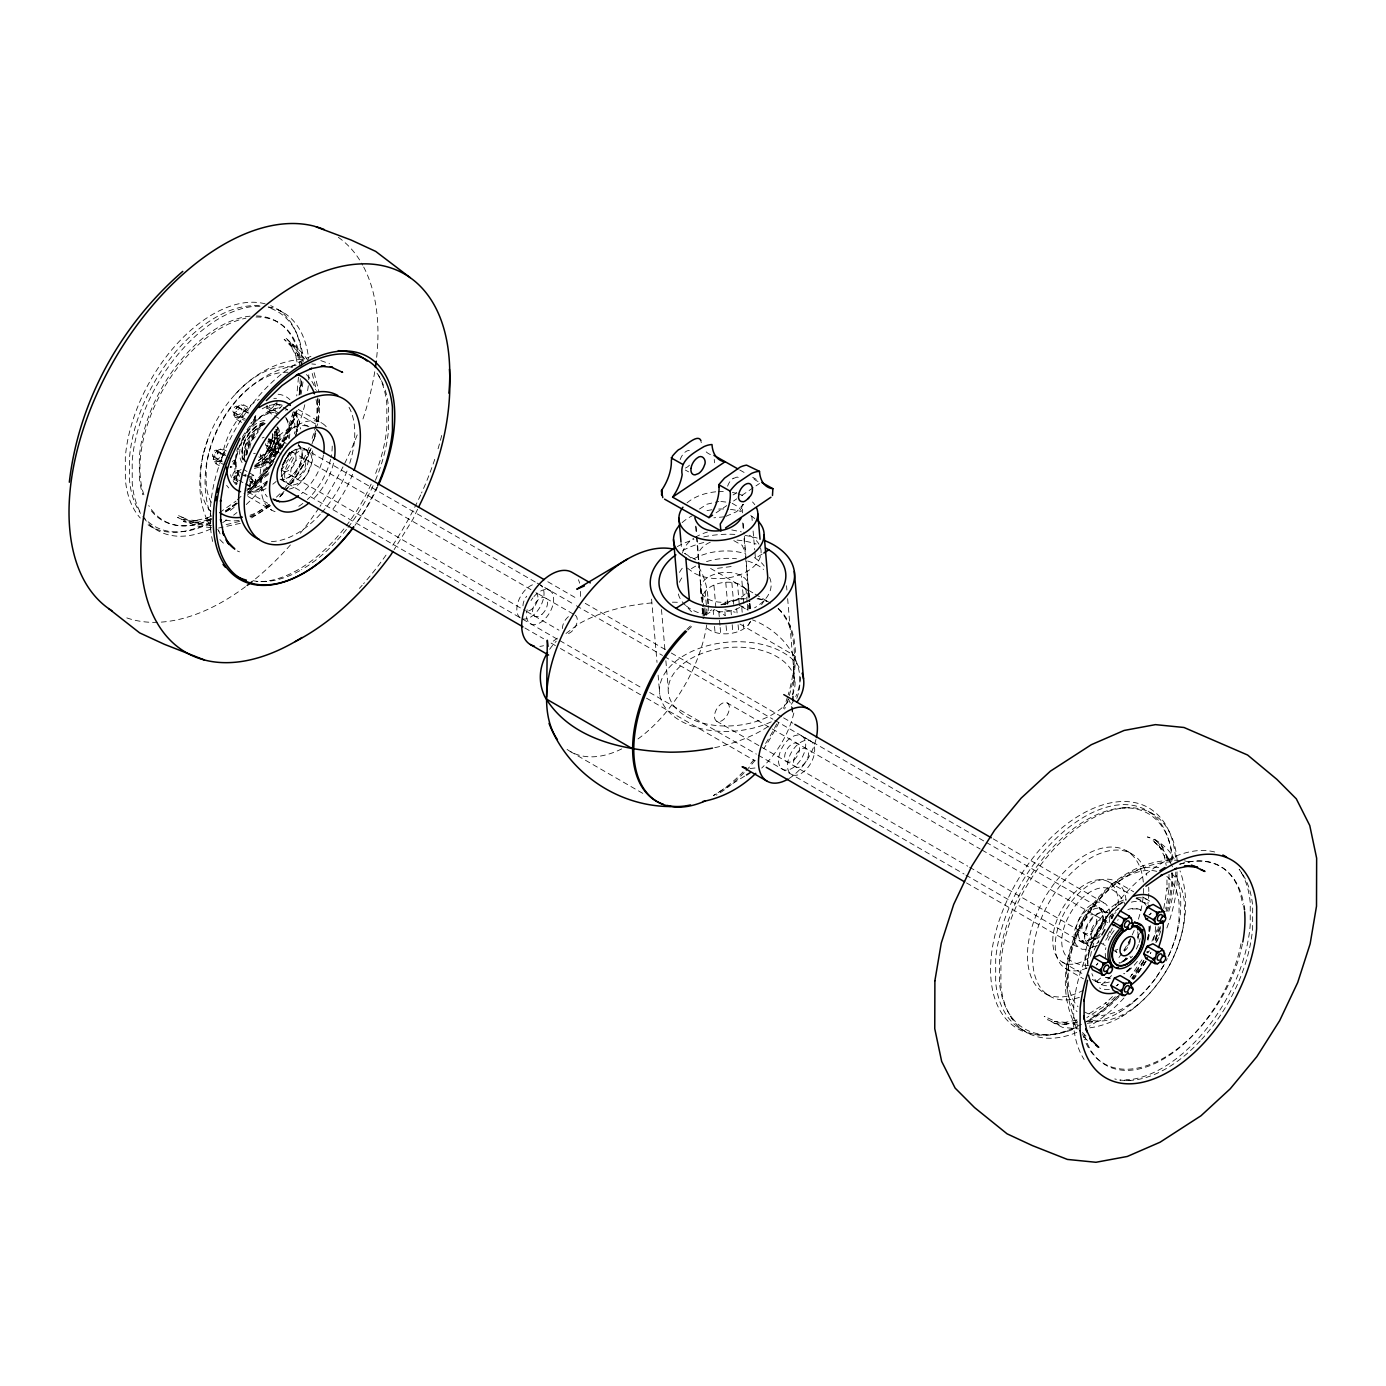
<?xml version="1.0" encoding="UTF-8"?>
<svg xmlns="http://www.w3.org/2000/svg" width="1386" height="1386" viewBox="0 0 1386 1386"><rect width="100%" height="100%" fill="white"/><g stroke="black" fill="none" stroke-linecap="round" stroke-linejoin="round"><path stroke-width="0.75" stroke-dasharray="5 3.75" d="M295.928 435.291A53.534 30.769 -59.8 0 0 297.158 427.425L297.124 416.891A53.534 31.202 -60.5 0 0 296.483 412.716M298.458 377.2L296.743 395.928M300.346 378.724L299.151 394.248M308.749 379.781L308.766 372.401M317.394 399.029C318.278 413.34 316.077 427.737 311.174 441.216M319.473 399.151L319.49 413.773L317.792 423.769M1087.923 965.661L1087.958 960.429A53.534 30.648 -59.6 0 1 1125.9 899.705M1169.004 874.393L1169.004 889.084L1169.16 887.993L1165.765 908.887M1171.846 860.983L1171.88 857.085A125.26 71.691 -59.6 0 0 1084.476 816.752A125.26 71.691 -59.6 0 0 995.702 958.817L995.668 982.258A125.26 72.644 -60.2 0 0 1076.679 1027.113M792.636 707.224L792.411 713.686L791.406 705.457L788.461 698.942M793.052 694.282L794.351 655.457M246.154 454.071L246.587 449.861A22.003 12.821 -60.5 0 1 260.152 428.655M219.334 465.679L216.06 463.79L213.288 459.58C213.132 454.348 217.307 448.25 223.059 449.099L226.316 450.987M214.345 461.85L219.144 461.33L223.233 455.284L223.579 452.009L222.54 449.757L220.391 449.116M241.684 422.384L236.763 419.56L234.009 415.35C233.836 410.117 238.011 404.002 243.763 404.868L250.294 408.645M235.048 482.328L237.179 482.969L236.763 484.286L234.009 480.076L234.338 476.801L238.427 470.772L241.095 469.611M235.048 417.602L239.847 417.099L243.953 411.053L243.243 405.526L241.095 404.885M266.736 408.801L267.065 405.544L267.775 411.07L272.782 414.899M276.057 456.289L269.525 452.512L266.753 448.302C266.58 443.07 270.755 436.954 276.507 437.82L286.33 443.485M277.009 401.23L276.68 404.504L272.574 410.551L267.775 411.07M267.793 450.554L272.592 450.052L276.698 444.005L275.987 438.478L273.839 437.837M323.423 455.024C321.119 469.975 312.682 483.645 301.472 493.659M297.158 427.425L297.332 426.195L295.599 436.399M203.17 454.556C197.644 478.828 198.007 506.098 211.278 527.945M796.777 698.301C809.285 664.518 783.281 631.462 752.511 619.889M1163.807 908.384L1167.168 887.733L1166.995 888.998L1166.96 878.603M793.849 712.976C789.032 733.662 777.009 753.343 761.728 768.035M1089.673 950.571L1089.465 951.437C1094.334 933.35 1104.538 916.7 1118.797 904.521L1118.017 905.214M702.477 602.477C698.648 578.482 751.68 573.769 747.972 599.358M208.108 438.548L202.841 455.682M1160.255 926.506L1154.607 940.106M215.246 452.91L217.723 450.277M216.06 463.79L216.476 462.474M235.966 408.679L238.427 406.046M236.763 419.56L237.179 418.243M238.427 470.772L235.966 473.406M269.508 413.011L269.923 411.694M268.711 441.632L271.188 438.998M269.525 452.512L269.941 451.195M293.139 412.04C284.321 442.55 267.619 471.084 244.56 492.983M295.149 412.63L290.142 428.274L280.249 449.532M313.496 441.008L315.835 433.645M680.162 459.598C681.756 455.128 685.62 449.428 691.042 450.398M1151.905 941.198L1157.154 929.711M1168.086 956.738C1180.629 931.149 1185.238 900.155 1175.501 872.868M1169.611 965.002L1169.68 964.881C1184.597 936.538 1191.18 901.662 1180.023 870.858M417.584 509.251L413.149 518.849L394.109 549.636M289.813 452.148L281.271 467.169M309.199 447.383L301.628 463.669L292.065 479.036L283.42 489.76M311.14 448.371L303.517 464.743L288.946 486.347M255.821 415.402L252.321 422.747L250.779 423.406M235.118 459.632L231.618 466.978L230.076 467.636M248.129 489.293L252.321 487.474L255.821 480.128L253.569 475.259L248.666 472.435M279.625 447.921L282.12 445.304L280.561 445.963L277.079 453.326L267.273 447.661L267.082 445.027M1111.849 918.71L1113.478 915.297M1087.282 1023.336C1115.938 1019.992 1139.968 1000.103 1156.305 977.407L1156.513 977.078M1141.96 959.788L1130.127 977.095M1143.675 960.827L1131.704 978.325M1156.305 977.407L1164.396 964.258M1089.794 1027.84C1125.172 1022.955 1153.117 994.923 1169.68 964.881M275.71 456.826L267.775 469.594L247.47 493.087M748.076 625.207L750.328 621.794M761.572 604.694L764.951 599.566M234.009 415.35L234.338 412.075M213.288 459.58L213.635 456.323M234.009 480.076L234.338 476.801M210.863 511.607A83.662 48.077 -59.8 0 1 200.745 485.741L200.727 470.079A83.662 48.753 -60.5 0 1 235.048 394.473C252.858 374.705 277.806 359.84 304.937 359.182M282.068 405.803L279.608 408.437L280.544 406.462L275.641 403.638M1132.535 956.167L1130.837 957.986L1129.937 956.201M264.033 461.729C272.505 453.586 279.054 441.424 276.628 429.4M275.866 430.803L277.928 428.828L275.901 430.873L277.113 436.192L279.314 434.927L276.94 426.68M1112.508 996.586L1105.387 1003.377L1106.253 1002.702L1086.087 1015.713M1115.349 996.655L1106.704 1004.902L1107.449 1004.313L1086.884 1017.567M237.404 499.774L243.122 494.334M276.386 497.158L280.96 492.81M279.66 496.968L282.727 494.04M699.48 509.043L706.981 504.209L718.832 501.437M268.763 504.4L254.799 514.258L247.193 517.914M270.461 505.699L250.052 518.901M266.372 483.385L267.221 482.726A53.534 30.769 -59.8 0 1 243.953 493.347M565.99 633.471L578.378 624.133A129.92 75.017 0 0 1 653.291 602.806M1123.665 961.52L1127.702 958.575M276.819 433.818L278.967 432.293M219.525 512.629L235.966 501.143M225.693 510.845L235.672 503.88M1119.126 1012.438L1120.512 1011.468M1131.981 1003.447L1133.072 1002.684M1121.482 1016.718L1123.024 1015.643M1134.874 1007.345L1136.07 1006.531M716.112 512.785L726.801 505.578M733.592 500.987L736.815 498.804M741.822 495.426L754.227 487.075M755.994 485.88L759.545 483.489M243.953 411.053L246.015 409.736L249.272 411.625M223.233 455.284L225.294 453.967L223.579 452.009M276.698 444.005L278.759 442.688L283.662 445.512M243.953 475.779L246.015 474.462M762.144 554.088L755.439 558.315L754.902 552.009M744.629 776.125L713.495 795.512A114.345 66.026 -60 0 0 743.017 772.002M243.919 455.838L246.102 454.608M685.429 468.052L687.265 467.065A10.118 5.942 -60.8 0 0 690.678 463.617M733.54 478.395L737.127 477.027L739.951 478.101M733.073 494.923L734.909 493.936A10.118 5.942 -60.8 0 0 736.711 492.428M710.256 542.238C703.638 544.958 696.032 551.489 698.769 559.424M713.513 614.552L713.166 610.585C722.747 613.08 733.281 611.59 741.683 606.323L742.186 612.265M276.975 438.825L279.14 437.855M211.781 515.904L204.591 519.178L207.9 517.966L192.914 521.015L198.822 520.824L183.524 519.473L191.563 521.638M210.88 518.589L205.423 521.084L208.472 519.958L193.26 523.059L198.7 522.886L183.333 521.517L190.818 523.561M250.779 476.472L253.569 475.259M1114.431 913.339L1115.973 912.681M263.964 422.089C249.515 427.616 239.83 444.525 242.359 459.823M264.882 423.821L261.486 425.259A25.104 14.622 -60.5 0 0 244.456 450.433L244.473 461.036M263.409 424.878C250.745 429.712 242.273 444.542 244.473 457.952M256.756 463.704C268.537 458.368 276.767 444.23 274.532 431.289M254.851 467.03L259.442 465.072M1119.645 963.218L1122.313 962.075M239.535 521.413L225.121 524.878M240.315 523.354L218.624 528.049M1075.484 1020.546L1077.061 1019.975M1076.125 1022.452L1077.598 1021.932M726.039 516.285L736.694 511.625L743.485 504.227L741.527 508.489L742.48 504.539L742.48 512.855M731.132 566.545L715.124 568.624M1077.944 1024.185L1058.887 1022.92L1044.23 1016.336L1045.027 1016.752M1091.146 1021.534L1092.653 1021.17L1087.144 1022.331M1076.593 1020.061L1063.911 1022.608L1067.601 1022.573L1054.365 1021.361L1055.56 1021.586M1077.234 1022.002L1064.05 1024.652L1067.463 1024.618L1053.966 1023.388L1059.095 1024.982L1047.625 1019.68L1062.438 1027.338L1078.516 1028.914M296.188 365.211C231.826 376.576 189.05 454.643 210.776 515.557M724.393 516.805L713.859 517.81M255.301 465.713L261.556 463.79L267.844 458.471L268.728 460.239M254.4 468.52L261.538 466.302L270.443 458.437A25.104 14.432 -59.8 0 0 278.759 441.25L279.314 434.927M749.999 768.502L755.318 767.965M1122.158 807.986L1125.692 807.83M307.588 426.039C275.554 420.599 246.188 471.69 267.221 496.812M1088.305 965.47C1022.47 964.05 1096.222 843.918 1125.397 905.041M1179.417 860.377C1099.999 855.197 1038.305 961.156 1077.407 1029.348M262.387 581.531L266.129 581.479M273.822 398.336L276.49 398.336M272.574 410.551L275.242 410.533L275.052 407.917M239.847 417.099L242.515 417.082L242.325 414.466M272.592 450.052L278.534 451.923M219.144 461.33L221.812 461.313L221.621 458.697M720.859 501.472L730.543 502.598M1126.177 1080.04L1130.63 1080.387M211.452 525.623L197.124 523.891L178.465 515.592L183.16 517.775M211.365 527.685L196.587 525.883L177.564 517.428L182.242 519.611M1168.693 859.441L1171.482 859.701M1171.309 861.728C1098.249 865.73 1043.641 960.637 1077.823 1025.761M311.833 363.964L315.558 364.293M268.676 307.397L272.02 307.744M320.807 360.603L329.591 363.756M731.773 529.937L741.285 531.86M1184.51 860.827L1190.193 862.352M724.861 609.736L735.221 612.214M304.262 424.722L310.048 427.027M1149.462 837.75L1147.4 836.936C1158.713 840.47 1168.641 848.111 1174.081 858.714M237.318 550.952L239.518 551.853M732.137 503.257L738.998 507.345L741.25 510.724M733.8 540.627L742.255 545.391L745.2 552.477L743.935 537.681M1109.164 922.47A27.01 15.592 -60 0 0 1108.09 906.756L1105.439 903.689L1101.87 902.113L1097.643 902.147A24.653 14.224 -60 0 0 1083.956 911.33L1080.092 916.735L1075.034 928.949A27.01 15.592 -60 0 0 1076.108 944.663L1078.776 947.747L1082.327 949.306L1086.555 949.271A24.653 14.224 -60 0 0 1098.838 941.666M1158.748 842.168L1154.313 838.963L1163.287 848.093L1160.394 843.624L1167.428 858.021L1166.18 854.954L1167.774 862.993M685.36 470.045L688.599 471.881M739.726 469.975L745.252 473.094M752.633 477.252L756.306 479.348M279.071 310.273L285.914 314.172M1018.138 1027.286L1023.37 1030.283M695.755 559.857L684.615 553.43A114.345 66.026 -60 0 1 690.869 557.934M710.585 568.433L753.256 593.052M755.11 594.126L768.087 601.628M715.748 610.083L725.051 615.453M739.933 624.046L793.918 655.214M1126.575 850.883L1131.79 853.897M298.198 409.424L321.829 423.059M1115.851 881.496L1133.731 891.822M1142.67 896.985L1148.041 900.068M296.275 412.837L316.337 424.428M1108.679 881.877L1129.243 893.762M1136.728 898.076L1146.083 903.464M275.693 403.17L287.993 409.996M279.002 413.201L267.151 406.271A3.76 2.166 -60 0 0 269.196 405.093M267.255 408.16L277.061 413.825M274.411 415.852L279.314 418.676M547.816 581.739L577.754 599.029M585.239 603.343L669.438 651.957M671.309 653.031L781.721 716.787M783.592 717.861L792.948 723.267M993.173 838.859L1105.439 903.689M236.919 406.219L252.061 414.968M238.011 407.363L247.799 413.011M535.256 581.999L305.093 449.116C289.57 444.577 274.878 469.802 284.771 481.86M537.127 583.073L574.566 604.677M576.437 605.769L662.508 655.457M664.379 656.531L772.903 719.195M774.774 720.27L984.355 841.285M986.226 842.359L1102.251 909.337M298.787 445.599C308.125 457.519 295.634 478.967 281.15 479.348A19.231 11.105 -60 0 0 298.926 466.233A19.231 11.105 -60 0 0 298.787 445.599L308.42 451.16A19.231 11.105 -60 0 1 301.005 481.271A19.231 11.105 -60 0 1 285.343 469.993A19.231 11.105 -60 0 1 308.42 451.16M550.225 590.765L540.592 585.204A19.231 11.105 -60 0 1 540.731 605.838A19.231 11.105 -60 0 1 522.955 618.953M802.286 736.295A19.231 11.105 -60 0 1 794.871 766.389A19.231 11.105 -60 0 1 779.209 755.127A19.231 11.105 -60 0 1 802.286 736.295L811.26 741.475A19.231 11.105 -60 0 1 803.845 771.586A19.231 11.105 -60 0 1 788.184 760.308A19.231 11.105 -60 0 1 811.26 741.475M1099.445 907.865A19.231 11.105 -60 0 1 1092.029 937.958A19.231 11.105 -60 0 1 1076.368 926.697A19.231 11.105 -60 0 1 1099.445 907.865L1108.419 913.045M233.402 412.318L248.562 421.049M234.529 414.691L244.334 420.356M282.363 446.119L268.278 437.993A10.551 6.098 -60 0 1 268.919 448.943A10.551 6.098 -60 0 1 259.269 456.739M291.701 451.507L534.095 591.458M573.25 614.05L535.706 592.376A10.551 6.098 -60 0 1 536.347 603.343A10.551 6.098 -60 0 1 526.697 611.139M727.2 702.945A10.551 6.098 -60 0 1 723.856 719.282A10.551 6.098 -60 0 1 714.726 714.015A10.551 6.098 -60 0 1 727.2 702.945L980.162 848.994M982.033 850.068L1109.458 923.63M269.75 439.345L284.823 447.921M270.772 440.315L280.561 445.963M269.906 447.435L281.306 454.019M266.112 445.634L277.217 452.044M258.766 456.86L271.829 464.397M281.15 469.785L525.398 610.793M526.767 611.572L558.974 630.18M716.649 721.222L967.74 866.181M969.611 867.255L1098.907 941.908M1100.779 942.982L1106.392 946.24M1112.508 949.757L1117.636 952.719A10.551 6.098 -60 0 1 1115.713 949.982M280.041 479.14L558.004 639.587M559.875 640.661L642.22 688.201M649.705 692.515L756.358 754.105M758.229 755.179L964.067 874.012M965.938 875.103L1088.097 945.668M524.878 627.962L543.589 638.755M551.074 643.087L558.558 647.401M560.429 648.475L644.646 697.106M646.517 698.18L755.041 760.845M966.492 882.917L1078.776 947.747M216.493 450.225L225.831 455.613M234.684 460.724L234.043 460.343A3.638 2.114 -60.5 0 1 234.39 460.828L234.546 462.248A3.638 2.096 -59.8 0 1 232.969 465.505A3.638 2.096 -59.8 0 1 230.422 466.58L231.081 466.961M219.958 452.633L229.539 458.16M217.307 451.593L223.839 455.353M243.763 469.594L247.037 471.483M247.644 475.398L255.821 480.128M212.89 456.462L222.228 461.85M237.023 470.547L246.361 475.935M247.644 476.68L255.215 481.046M216.441 458.714L226.022 464.241M241.285 473.96L246.171 476.784M213.825 458.939L223.631 464.605M245.79 483.697L252.321 487.474M233.281 477.027L237.301 479.348M238.583 480.093L244.386 483.437M245.669 484.182L251.472 487.543M234.529 479.417L237.803 481.306M248.129 492.03L268.191 503.603M1062.369 962.109L1084.788 975.068M1092.272 979.382L1099.756 983.696M247.955 496.448L271.587 510.083M1065.609 968.519L1083.488 978.845M1044.472 993.104L1049.67 996.118M570.27 751.489L644.473 794.334M154.296 528.361L147.418 524.376A125.52 72.124 -59.8 0 0 211.4 521.171M1150.051 812.439L1155.3 815.522M750.762 515.54L756.444 519.802M754.365 557.519L761.59 562.924A45.391 27.98 -4.9 0 1 764.206 566.077M687.525 568.173L693.814 572.886A39.553 24.376 -4.9 0 0 741.458 574.168A39.553 24.376 -4.9 0 0 759.736 545.686M1082.449 1032.483L1086.884 1036.953M1083.939 1036.901L1089.95 1042.982M219.889 539.57L225.901 545.668M691.562 611.815L684.147 603.967A46.76 28.829 -4.9 0 1 678.256 593.624M277.027 440.731L278.759 442.688M244.282 407.779L246.015 409.736M304.781 359.043L292.186 345.616L284.147 339.327L293.174 348.423L289.691 343.468L296.154 356.323L295.045 352.772L297.228 362.924M217.706 529.296L219.092 531.288M1241.769 873.111L1239.153 869.265A125.502 71.829 -59.6 0 1 1250.259 903.031L1250.207 925.172A125.502 72.765 -60.2 0 1 1119.923 1080.092M308.038 360.533L302.633 353.205L285.516 337.803L294.733 347.072L291.51 342.498L298.094 355.561L297.072 352.287L300.589 368.763M1169.819 861.278L1167.497 857.31L1169.992 862.404M1010.775 1015.973L1012.421 1019.23M218.434 530.457L220.131 533.922M1172.521 866.839L1165.245 852.459L1152.459 839.933L1161.295 848.908L1158.609 844.611L1165.591 858.904L1164.24 855.595L1166.215 865.47M314.137 372.661L319.075 392.203M312.214 373.458L316.58 390.505M786.538 585.741L786.901 590.055M787.646 598.648L795.01 684.649M751.836 516.337L752.2 520.547M753.1 531.029L754.712 549.913M748.561 586.018A24.116 14.865 -4.9 0 1 712.508 600.883A24.116 14.865 -4.9 0 1 712.404 575.069A24.116 14.865 -4.9 0 1 748.561 586.018L749.913 601.749M750.086 603.742L750.588 609.667M742.653 522.903L743.208 529.227M745.564 556.791L749.393 601.455M749.566 603.43L750.086 609.372M748.197 591.805L749.046 601.68M749.22 603.672L750.069 613.548M748.475 605.301L748.821 609.251M745.963 588.426L747.141 602.286M747.314 604.261L747.816 610.186L739.362 605.439L737.491 583.679M743.832 603.464L741.475 575.866M743.208 624.133L743.537 628.083M736.728 608.974L737.075 612.941M738.08 624.809L738.599 630.734M731.86 582.605L733.731 604.365M731.011 610.828L731.34 614.778M732.189 624.67L732.865 632.588M725.779 582.518L727.65 604.279M724.895 611.746L725.225 615.696M726.073 625.588L726.766 633.506M718.814 611.659L719.992 625.502M720.166 627.494L720.685 633.419M713.946 585.29L715.817 607.051M714.535 626.42L715.037 632.345M705.162 591.216L706.514 607.051M706.687 609.026L707.033 612.976M704.885 607.813L705.561 615.73M702.702 594.906L703.724 606.773M703.88 608.749L704.573 616.666M702.979 608.402L703.482 614.345M695.547 526.108L696.274 534.563M696.465 536.677L698.457 559.996M698.648 562.162L702.459 606.652M702.633 608.627L703.482 618.52M700.432 588.634L701.264 598.44M702.113 608.333L702.962 618.225M680.924 541.441L681.635 549.895M661.486 609.528L665.141 652.234M665.869 660.758L668.26 688.513M651.576 599.098L657.016 662.404M658.107 675.138L659.736 694.247M707.518 598.787L708.177 606.548M743.312 523.458L744.126 534.06M744.299 536.174L746.101 559.494M746.257 561.607L748.89 595.53M696.205 526.663L696.846 535.135M697.019 537.248L698.821 560.585M698.994 562.699L701.784 598.752M275.069 447.418L275.26 450.034M714.258 459.459L714.466 462.785M319.525 405.44L319.473 398.925M317.429 403.257L317.446 405.37M303.118 361.711L303.084 358.073A123.441 71.933 -60.5 0 0 269.109 307.848M301.94 366.614L301.836 355.526A125.52 73.129 -60.5 0 0 270.668 305.665M1177.043 871.811L1177.095 883.54A125.277 72.644 -60.2 0 1 1165.869 930.647M1172.677 872.885L1172.712 882.535A123.198 71.448 -60.2 0 1 1167.497 911.174M1171.811 872.695L1171.846 880.543A125.26 72.644 -60.2 0 1 1165.99 911.659M698.492 566.874A114.345 66.026 -60 0 1 708.281 603.586M708.298 605.786A114.345 66.026 -60 0 1 707.986 614.067M706.739 624.93A114.345 66.026 -60 0 1 637.993 738.946M621.69 748.908A114.345 66.026 -60 0 1 567.065 749.41M578.395 579.695A41.667 24.064 -60 0 1 579.625 583.194M580.63 591.406A41.667 24.064 -60 0 1 579.989 598.873M557.293 638.166A41.667 24.064 -60 0 1 551.16 642.446M543.537 645.703A41.667 24.064 -60 0 1 539.882 646.378M778.048 608.263A114.345 66.026 -60 0 1 784.649 709.043M778.776 722.591A114.345 66.026 -60 0 1 763.842 748.457M755.058 760.308A114.345 66.026 -60 0 1 745.564 771.188M744.161 772.66A114.345 66.026 -60 0 1 716.371 795.131M687.941 630.076A114.345 66.026 -60 0 1 693.693 624.688M705.838 615.055A114.345 66.026 -60 0 1 714.622 609.424M724.22 604.556A114.345 66.026 -60 0 1 745.564 598.665M757.051 598.821A114.345 66.026 -60 0 1 766.614 601.281M788.097 701.489A63.565 39.189 -4.9 0 1 680.491 712.525A63.565 39.189 -4.9 0 1 721.084 648.405A63.565 39.189 -4.9 0 1 792.255 694.906M682.813 550.502A63.565 39.189 -4.9 0 1 704.244 542.411M737.057 540.09A63.565 39.189 -4.9 0 1 756.098 544.005M679.504 572.401A45.391 27.98 -4.9 0 1 683.142 567.186M693.832 558.835A45.391 27.98 -4.9 0 1 744.975 553.568M682.12 522.626A45.391 27.98 -4.9 0 1 692.116 515.869M706.999 510.654A45.391 27.98 -4.9 0 1 714.778 509.39M718.71 509.06A45.391 27.98 -4.9 0 1 728.534 509.199M730.439 509.39A45.391 27.98 -4.9 0 1 741.371 511.59M771.257 721.846A72.332 44.595 -4.9 0 1 668.433 711.503A72.332 44.595 -4.9 0 1 701.836 647.453A72.332 44.595 -4.9 0 1 799.479 667.74M677.321 546.586A72.332 44.595 -4.9 0 1 693.918 539.535M703.793 536.884A72.332 44.595 -4.9 0 1 735.013 534.407M745.183 535.464A72.332 44.595 -4.9 0 1 757.172 538.063M352.581 474.289A82.12 47.401 -60 0 1 331.323 511.105M333.524 463.132A46.327 26.75 -60 0 1 312.127 500.19M268.641 438.617A10.551 6.098 -60 0 1 268.104 448.475A10.551 6.098 -60 0 1 260.256 456.081M262.179 438.028A10.551 6.098 -60 0 1 264.102 437.214M293.659 411.798A46.327 26.75 -60 0 1 300.381 428.967M299.307 441.337A46.327 26.75 -60 0 1 280.215 477.529M276.161 481.462A46.327 26.75 -60 0 1 272.799 484.216M265.973 488.582A46.327 26.75 -60 0 1 247.73 491.337M237.422 481.774A46.327 26.75 -60 0 1 238.617 449.116M239.31 447.28A46.327 26.75 -60 0 1 280.215 407.64M267.671 441.198A10.551 6.098 -60 0 1 275.138 445.512A10.551 6.098 -60 0 1 267.671 458.437A10.551 6.098 -60 0 1 260.221 454.123M292.446 414.709A46.327 26.75 -60 0 1 294.525 433.887M288.167 454.66A46.327 26.75 -60 0 1 282.12 465.142M267.307 481.046A46.327 26.75 -60 0 1 245.807 488.86M236.192 484.667A46.327 26.75 -60 0 1 230.544 474.705M262.179 408.818A46.327 26.75 -60 0 1 282.12 405.128M233.628 460.395A3.638 2.096 -60 0 1 235.187 461.85L235.187 462.612A3.638 2.096 -60 0 1 233.298 466.181A3.638 2.096 -60 0 1 230.596 466.684M254.626 416.441A3.552 2.044 -60 0 1 255.422 417.186L255.578 417.81A3.552 2.044 -60 0 1 254.054 421.742A3.552 2.044 -60 0 1 251.109 422.539M286.001 418.52A38.011 21.951 -60 0 1 288.427 438.167M268.953 472.765A38.011 21.951 -60 0 1 249.809 481.34M239.535 476.438A38.011 21.951 -60 0 1 237.699 447.938M242.342 437.162A38.011 21.951 -60 0 1 274.549 411.954M285.655 417.325A38.011 21.951 -60 0 1 289.258 438.634M268.399 474.41A38.011 21.951 -60 0 1 250.623 481.826M239.189 475.259A38.011 21.951 -60 0 1 243.364 437.283A38.011 21.951 -60 0 1 273.804 412.474M285.533 410.239A3.76 2.166 -60 0 1 287.491 409.719M268.503 439.466A3.656 2.114 -60 0 1 270.738 441.528A3.656 2.114 -60 0 1 267.827 445.772A3.656 2.114 -60 0 1 265.61 443.711M295.01 412.006A50.242 29.002 -60 0 1 297.401 431.67M292.273 451.091A50.242 29.002 -60 0 1 281.081 470.478M266.822 484.632A50.242 29.002 -60 0 1 248.579 492.394M275.069 511.607A50.242 29.002 -60 0 1 272.418 450.658A50.242 29.002 -60 0 1 326.247 426.732M332.224 446.067A50.242 29.002 -60 0 1 331.011 457.38M330.578 459.338A50.242 29.002 -60 0 1 307.38 499.549M302.876 503.413A50.242 29.002 -60 0 1 296.708 507.605M349.012 407.276A82.12 47.401 -60 0 1 348.423 467.169M346.985 471.067A82.12 47.401 -60 0 1 321.708 512.647M320.322 514.189A82.12 47.401 -60 0 1 269.56 541.51M1130.37 939.275A10.551 6.098 -60 0 1 1122.92 952.199M1137.715 931.79A21.31 12.301 -60 0 1 1137.525 939.431M1125.727 959.06A21.31 12.301 -60 0 1 1121.794 961.589M251.039 479.383A3.552 2.044 -60 0 1 252.391 480.162L252.564 480.786A3.552 2.044 -60 0 1 249.757 485.672M237.162 479.192A3.552 2.044 -60 0 1 238.808 473.614M778.343 608.939A114.345 66.026 -60 0 1 788.184 694.75M787.595 696.708A114.345 66.026 -60 0 1 783.506 708.402M776.697 723.873A114.345 66.026 -60 0 1 763.911 746.014M753.915 759.649A114.345 66.026 -60 0 1 748.596 765.99M686.798 629.417A114.345 66.026 -60 0 1 692.567 624.046M702.927 615.661A114.345 66.026 -60 0 1 711.746 609.805M721.153 604.764A114.345 66.026 -60 0 1 744.438 598.024M757.899 598.475A114.345 66.026 -60 0 1 770.668 603.118M815.973 739.448A41.667 24.064 -60 0 1 787.941 779.157M522.972 605.821A10.551 6.098 -60 0 1 526.697 596.205M520.27 617.827A19.231 11.105 -60 0 1 519.057 599.445A19.231 11.105 -60 0 1 534.701 584.147M533.957 596.569A19.231 11.105 -60 0 1 553.378 596.205A19.231 11.105 -60 0 1 539.275 623.215A19.231 11.105 -60 0 1 527.148 609.597M531.011 600.571A19.231 11.105 -60 0 1 532.917 597.834M289.414 489.05A24.653 14.224 -60 0 0 303.101 479.851L306.964 474.462L312.023 462.248A27.01 15.592 -60 0 0 312.508 450.9M1100.293 933.575A19.283 11.123 -60 0 1 1078.62 935.845A19.283 11.123 -60 0 1 1096.707 908.228A19.283 11.123 -60 0 1 1101.212 932.172M682.518 553.031A39.553 24.376 -4.9 0 1 693.676 538.34M695.166 537.37A39.553 24.376 -4.9 0 1 707.414 532.051M749.48 535.291A39.553 24.376 -4.9 0 1 758.974 544.213M687.023 502.893A39.553 24.376 -4.9 0 1 716.233 491.77M718.294 491.614A39.553 24.376 -4.9 0 1 724.462 491.58M732.432 492.463A39.553 24.376 -4.9 0 1 736.226 493.312M738.028 493.814A39.553 24.376 -4.9 0 1 744.715 496.465M752.511 501.975A39.553 24.376 -4.9 0 1 754.798 504.712M288.635 453.309A10.551 6.098 -60 0 1 296.05 456.878A10.551 6.098 -60 0 1 289.917 469.646A10.551 6.098 -60 0 1 281.427 468.312M1100.189 936.555A10.551 6.098 -60 0 1 1090.921 935.082A10.551 6.098 -60 0 1 1097.608 921.153A10.551 6.098 -60 0 1 1105.716 925.051M1097.469 945.495A19.231 11.105 -60 0 1 1084.666 937.664A19.231 11.105 -60 0 1 1096.672 914.673A19.231 11.105 -60 0 1 1111.572 918.485M1109.632 931.409A19.231 11.105 -60 0 1 1107.31 935.862M769.525 577.39A46.76 28.829 -4.9 0 1 754.573 607.813M706.739 614.986A46.76 28.829 -4.9 0 1 685.412 605.18M679.4 582.293A46.76 28.829 -4.9 0 1 684.026 575.086M691.423 568.693A46.76 28.829 -4.9 0 1 695.997 565.956M706.531 561.607A46.76 28.829 -4.9 0 1 736.468 558.749M747.73 561.035A46.76 28.829 -4.9 0 1 763.565 569.455M750.467 621.482A24.116 14.865 -4.9 0 1 730.405 633.489A24.116 14.865 -4.9 0 1 706.392 627.477M703.949 616.302A24.116 14.865 -4.9 0 1 708.731 610.308M720.911 604.833A24.116 14.865 -4.9 0 1 727.148 603.984M739.188 605.335A24.116 14.865 -4.9 0 1 748.024 610.308M794.022 699.999A129.92 75.017 0 0 1 789.691 706.704M767.913 726.662A129.92 75.017 0 0 1 714.656 747.678M549.636 649.306A129.92 75.017 0 0 1 556.236 641.216M672.366 602.182A129.92 75.017 0 0 1 678.707 602.321M800.172 677.182A129.92 75.017 0 0 1 795.755 696.586M272.314 433.437A21.31 12.301 -60 0 1 256.202 461.833M245.911 461.798A21.31 12.301 -60 0 1 246.067 438.756A21.31 12.301 -60 0 1 265.8 424.566M255.388 453.274A10.551 6.098 -60 0 1 253.586 453.447M249.861 448.146A10.551 6.098 -60 0 1 255.388 436.642M575.103 615.141A10.551 6.098 -60 0 1 575.762 626.091A10.551 6.098 -60 0 1 566.112 633.887M562.37 628.568A10.551 6.098 -60 0 1 569.837 615.661M275.745 431.254A21.31 12.301 -60 0 1 273.423 451.732A21.31 12.301 -60 0 1 257.207 465.939M247.158 454.036A21.31 12.301 -60 0 1 247.574 450.796M247.955 449.133A21.31 12.301 -60 0 1 258.091 432.259M1079.382 997.314A82.12 47.401 -60 0 1 1032.726 955.56A82.12 47.401 -60 0 1 1084.424 862.005A82.12 47.401 -60 0 1 1146.811 875.276M1148.682 887.196A82.12 47.401 -60 0 1 1148.803 891.493M1148.769 893.433A82.12 47.401 -60 0 1 1147.92 903.655M1139.431 933.384A82.12 47.401 -60 0 1 1136.797 939.223M1126.073 957.795A82.12 47.401 -60 0 1 1123.613 961.295M1111.537 975.588A82.12 47.401 -60 0 1 1099.15 986.485M1087.022 967.948A50.242 29.002 -60 0 1 1055.231 944.074A50.242 29.002 -60 0 1 1089.5 884.718A50.242 29.002 -60 0 1 1126.073 900.328M1135.983 898.665A46.327 26.75 -60 0 1 1146.153 905.335M1150.363 925.761A46.327 26.75 -60 0 1 1146.846 941.337M1130.318 968.329A46.327 26.75 -60 0 1 1126.264 972.262M1109.32 982.05A46.327 26.75 -60 0 1 1094.628 980.751M1086.156 968.693A46.327 26.75 -60 0 1 1126.264 899.202M1117.792 949.237A10.551 6.098 -60 0 1 1115.851 950.068M1083.644 990.106A82.12 47.401 -60 0 1 1027.459 954.798A82.12 47.401 -60 0 1 1084.891 855.318A82.12 47.401 -60 0 1 1143.554 886.312M1143.589 888.478A82.12 47.401 -60 0 1 1137.923 920.633M1134.233 930.387A82.12 47.401 -60 0 1 1117.133 959.996M1100.553 978.083A82.12 47.401 -60 0 1 1095.616 982.189M1131.392 902.165A46.327 26.75 -60 0 1 1150.155 906.86M1155.629 926.662A46.327 26.75 -60 0 1 1153.169 940.592M1143.97 960.394A46.327 26.75 -60 0 1 1131.392 975.224M1106.53 985.792A46.327 26.75 -60 0 1 1091.891 973.648M1090.557 956.34A46.327 26.75 -60 0 1 1119.49 907.951M1129.347 941.215A10.551 6.098 -60 0 1 1124.081 950.346M1116.873 952.286A10.551 6.098 -60 0 1 1115.678 951.177M1111.347 918.381A3.552 2.044 -60 0 1 1114.171 913.513M1148.197 951.246A3.656 2.114 -60 0 1 1146.95 952.563M1148.994 926.246A38.011 21.951 -60 0 1 1148.717 932.483M1148.388 934.666A38.011 21.951 -60 0 1 1147.158 940.037M1130.266 968.034A38.011 21.951 -60 0 1 1123.353 973.457M1109.77 977.84A38.011 21.951 -60 0 1 1105.803 977.217M1127.927 909.493A38.011 21.951 -60 0 1 1140.28 909.753L1141.042 910.204A38.011 21.951 -60 0 0 1128.689 909.944M1149.774 926.68A38.011 21.951 -60 0 1 1147.383 942.289M1137.386 961.382A38.011 21.951 -60 0 1 1124.115 973.89M1110.533 978.291A38.011 21.951 -60 0 1 1104.781 976.974M1136.503 897.833A50.242 29.002 -60 0 1 1151.09 902.338M1158.298 926.714A50.242 29.002 -60 0 1 1155.733 940.332M1146.101 961.295A50.242 29.002 -60 0 1 1132.102 977.91M1109.32 989.344A50.242 29.002 -60 0 1 1099.479 987.958M1087.386 964.102A50.242 29.002 -60 0 1 1122.92 902.563M1088.946 957.639A46.327 26.75 -60 0 1 1052.771 941.562A46.327 26.75 -60 0 1 1087.819 882.951A46.327 26.75 -60 0 1 1117.878 909.251M1112.352 928.187A46.327 26.75 -60 0 1 1103.117 943.745M1118.173 984.337A3.552 2.044 -60 0 1 1116.977 985.602M274.359 403.967A3.552 2.044 -60 0 1 271.223 408.194A3.552 2.044 -60 0 1 269.56 405.249M256.479 315.921A114.432 66.684 -60.5 0 1 300.052 362.456M250.173 316.164A114.432 66.684 -60.5 0 0 139.328 457.432L139.38 477.702A114.449 65.766 -59.8 0 0 142.81 494.75M300.329 384.788A114.449 65.766 -59.8 0 1 298.96 395.201M295.166 411.781A114.449 65.766 -59.8 0 1 279.764 449.168M278.811 450.918A114.449 65.766 -59.8 0 1 248.181 492.151M236.348 502.979A114.449 65.766 -59.8 0 1 224.584 511.625M211.989 518.676A114.449 65.766 -59.8 0 1 149.619 508.575M278.136 394.265A53.534 31.202 -60.5 0 1 289.934 399.722M222.003 458.437A53.534 31.202 -60.5 0 1 259.165 399.307M316.025 399.514A78.794 45.911 -60.5 0 1 316.996 405.682L317.013 420.564A78.794 45.27 -59.8 0 1 315.904 428.759M288.011 372.28A78.794 45.911 -60.5 0 0 206.167 469.663L206.202 484.528A78.794 45.27 -59.8 0 0 211.105 502.269M378.395 375.069A125.277 73.008 -60.5 0 1 386.815 403.88L386.867 427.304A125.277 71.985 -59.8 0 1 375.311 474.237M310.932 356.341A125.277 73.008 -60.5 0 0 210.62 505.613L210.672 529.019A125.277 71.985 -59.8 0 0 213.271 543.814M306.393 374.566A83.662 48.753 -60.5 0 1 315.713 389.587M317.775 397.73A83.662 48.753 -60.5 0 1 318.382 402.131L318.416 417.81A83.662 48.077 -59.8 0 1 317.429 425.415M235.048 394.473A83.662 48.753 -60.5 0 1 293.936 367.671M259.303 305.89A123.441 71.933 -60.5 0 0 129.47 458.316L129.522 480.076A123.441 70.929 -59.8 0 0 140.558 513.374M268.174 306.895A125.502 73.129 -60.5 0 1 308.697 359.424M260.066 306.15A125.502 73.129 -60.5 0 0 132.19 461.33L132.242 483.506A125.502 72.107 -59.8 0 0 141.268 513.946M265.159 303.829A125.52 73.129 -60.5 0 0 176.802 344.04A125.52 73.129 -60.5 0 0 125.312 457.449L125.364 479.521A125.52 72.124 -59.8 0 0 140.281 518.017M376.975 373.163A123.198 71.795 -60.5 0 1 384.546 388.184M385.169 390.072A123.198 71.795 -60.5 0 1 388.496 406.67L388.548 429.799A123.198 70.79 -59.8 0 1 373.943 483.749M290.038 452.564A53.534 30.769 -59.8 0 1 281.635 467.047M228.777 487.924A53.534 30.769 -59.8 0 1 226.646 485.343M315.488 430.873A78.794 45.27 -59.8 0 1 311.157 446.327M309.754 450.086A78.794 45.27 -59.8 0 1 285.377 489.934M284.061 491.389A78.794 45.27 -59.8 0 1 278.603 496.95M269.681 504.521A78.794 45.27 -59.8 0 1 249.792 515.315M371.136 484.13A125.277 71.985 -59.8 0 1 256.167 581.6M373.077 485.689A123.198 70.79 -59.8 0 1 347.765 527.771M346.465 529.452A123.198 70.79 -59.8 0 1 337.006 540.557M335.62 542.047A123.198 70.79 -59.8 0 1 301.524 569.698M299.722 570.72A123.198 70.79 -59.8 0 1 250.398 580.093M315.8 433.246A83.662 48.077 -59.8 0 1 313.548 441.181M310.707 449.168A83.662 48.077 -59.8 0 1 286.209 489.899M283.42 493.035A83.662 48.077 -59.8 0 1 279.106 497.505M269.906 505.613A83.662 48.077 -59.8 0 1 248.77 517.827M239.102 520.391A83.662 48.077 -59.8 0 1 224.619 519.871M302.945 381.843A123.441 70.929 -59.8 0 1 301.091 394.196M297.141 410.395A123.441 70.929 -59.8 0 1 280.96 449.289A114.449 66.043 -60 0 0 296.812 409.858M272.158 464.102A123.441 70.929 -59.8 0 1 247.28 495.27M234.113 507.345A123.441 70.929 -59.8 0 1 227.564 512.422M210.481 522.972A123.441 70.929 -59.8 0 1 142.931 516.476M308.298 385.706A125.502 72.107 -59.8 0 1 307.415 391.961M304.799 404.747A125.502 72.107 -59.8 0 1 295.703 432.293M267.203 481.427A125.502 72.107 -59.8 0 1 246.067 504.677M236.919 512.56A125.502 72.107 -59.8 0 1 233.593 515.142M226.854 519.923A125.502 72.107 -59.8 0 1 220.114 524.116M210.828 528.915A125.502 72.107 -59.8 0 1 143.468 517.359M301.455 381.704A125.52 72.124 -59.8 0 1 299.393 394.334M294.577 412.664A125.52 72.124 -59.8 0 1 249.376 490.453M236.226 503.395A125.52 72.124 -59.8 0 1 225.052 512.404M376.749 487.404A125.26 71.985 -59.8 0 1 356.15 523.267M286.088 409.199A3.76 2.183 -60.5 0 1 287.543 410.031M254.695 417.307A3.552 2.062 -60.5 0 1 251.282 422.349M275.156 433.16A25.104 14.501 -60 0 1 254.331 465.384M242.048 462.543A25.104 14.501 -60 0 1 242.048 442.03M242.654 440.557A25.104 14.501 -60 0 1 266.285 420.53M272.973 434.424A22.003 12.699 -60 0 1 257.415 461.382M243.936 460.169A22.003 12.699 -60 0 1 246.413 437.058A22.003 12.699 -60 0 1 265.194 423.354M277.65 427.096A25.104 14.501 -60 0 1 276.351 450.571A25.104 14.501 -60 0 1 257.675 468.676M245.131 461.417A25.104 14.501 -60 0 1 262.266 425.727M275.745 429.452A22.003 12.699 -60 0 1 273.285 452.564A22.003 12.699 -60 0 1 254.487 466.268M246.708 455.197A22.003 12.699 -60 0 1 258.246 431.185M251.247 479.054A3.777 2.166 -59.8 0 1 252.858 481.358L252.685 482.241A3.777 2.166 -59.8 0 1 249.185 485.914M249.203 480.232A3.777 2.166 -59.8 0 1 249.878 479.625M232.432 461.018A3.638 2.096 -59.8 0 1 232.259 461.867M1097.937 963.045A3.552 2.044 -60 0 1 1096.274 965.106M1150.934 952.563A3.552 2.044 -60 0 1 1150.363 953.273M1146.915 952.199A3.552 2.044 -60 0 1 1147.088 951.368M1151.177 913.218A3.552 2.044 -60 0 1 1149.323 914.864M1118.173 919.611A3.552 2.044 -60 0 1 1117.618 920.304M256.012 317.03A114.449 66.043 -60 0 1 301.368 365.246M301.646 380.734A114.449 66.043 -60 0 1 300.017 395.201M273.926 461.347A114.449 66.043 -60 0 1 248.025 493.762M237.647 503.153A114.449 66.043 -60 0 1 225.901 511.798M211.434 519.698A114.449 66.043 -60 0 1 148.752 505.543M143.884 494.785A114.449 66.043 -60 0 1 163.669 388.461A114.449 66.043 -60 0 1 245.928 318.191M338.34 237.318A218.486 126.074 -60 0 1 362.699 265.176M363.686 267.03A218.486 126.074 -60 0 1 376.49 359.078M374.757 371.725A218.486 126.074 -60 0 1 362.283 420.998M357.224 434.892A218.486 126.074 -60 0 1 320.027 506.323M318.867 508.038A218.486 126.074 -60 0 1 298.614 535.308M290.402 544.958A218.486 126.074 -60 0 1 255.509 578.846M245.461 586.711A218.486 126.074 -60 0 1 124.757 617.151M441.684 435.499A218.486 126.074 -60 0 1 437.3 451.334M434.754 459.32A218.486 126.074 -60 0 1 421.552 492.983M420.651 494.958A218.486 126.074 -60 0 1 391.822 546.621M386.001 555.128A218.486 126.074 -60 0 1 363.582 583.697M362.196 585.273A218.486 126.074 -60 0 1 359.407 588.374M377.841 486.434A128.413 74.099 -60 0 1 354.937 525.45M1180.023 864.275A114.432 65.488 -59.6 0 1 1242.618 904.798M1240.972 943.779A114.449 66.355 -60.2 0 1 1161.641 1060.082A114.449 66.355 -60.2 0 1 1083.644 1031.842M1166.839 876.454A78.794 45.097 -59.6 0 1 1179.07 903.395L1179.036 918.242A78.794 45.686 -60.2 0 1 1166.128 960.914M1156.738 871.344A78.794 45.097 -59.6 0 0 1101.385 896.638A78.794 45.097 -59.6 0 0 1068.242 967.376L1068.208 982.206A78.794 45.686 -60.2 0 0 1077.979 1006.704M1177.13 860.169A125.277 71.708 -59.6 0 0 1089.708 819.819A125.277 71.708 -59.6 0 0 1000.935 961.901L1000.883 985.255A125.277 72.644 -60.2 0 0 1078.221 1031.808M1172.747 859.459A123.198 70.513 -59.6 0 0 1086.78 819.802A123.198 70.513 -59.6 0 0 999.462 959.51L999.427 982.57A123.198 71.448 -60.2 0 0 1077.303 1027.546M1171.395 873.509A83.662 47.886 -59.6 0 1 1184.372 902.113L1184.337 917.757A83.662 48.51 -60.2 0 1 1149.791 993.225A83.662 48.51 -60.2 0 1 1090.921 1020.027M1158.661 867.636A83.662 47.886 -59.6 0 0 1066.7 970.044L1066.683 985.689A83.662 48.51 -60.2 0 0 1077.043 1011.676M1214.708 851.992A125.502 71.829 -59.6 0 0 1126.523 892.289A125.502 71.829 -59.6 0 0 1073.752 1004.937L1073.7 1027.061A125.502 72.765 -60.2 0 0 1084.112 1059.424M1242.861 874.739A123.441 70.651 -59.6 0 1 1252.684 906.323L1252.649 928.048A123.441 71.587 -60.2 0 1 1201.645 1039.396M1164.188 964.535A78.794 45.686 -60.2 0 1 1082.345 1010.533M1160.619 927.65A125.26 72.644 -60.2 0 1 1154.677 941.544M1143.796 961.797A125.26 72.644 -60.2 0 1 1132.293 978.793M1117.255 996.569A125.26 72.644 -60.2 0 1 1084.095 1023.197M1123.925 998.059A125.277 72.644 -60.2 0 1 1089.344 1026.212M1160.896 930.82A123.198 71.448 -60.2 0 1 1155.837 942.532M1145.72 961.451A123.198 71.448 -60.2 0 1 1133.8 979.174M1119.022 996.638A123.198 71.448 -60.2 0 1 1086.416 1022.833M1200.259 1040.886A123.441 71.587 -60.2 0 1 1114.794 1078.949M1149.341 950.813A3.656 2.131 -60.2 0 1 1147.625 952.944M1112.178 918.104A3.552 2.027 -59.6 0 1 1112.352 917.272M1112.681 916.441A3.552 2.027 -59.6 0 1 1113.72 914.933M1140.158 938.565A25.104 14.501 -60 0 1 1139.101 942.532M1138.374 944.524A25.104 14.501 -60 0 1 1135.567 950.398M1105.855 958.367A25.104 14.501 -60 0 1 1105.855 947.747M1108.246 940.297A25.104 14.501 -60 0 1 1110.463 935.914M1111.295 934.51A25.104 14.501 -60 0 1 1114.136 930.526M1138.564 934.181A22.003 12.699 -60 0 1 1138.045 939.136M1127.043 958.194A22.003 12.699 -60 0 1 1118.987 962.837M1150.917 913.062A3.76 2.148 -59.6 0 1 1148.942 914.812M1150.848 952.771A3.656 2.131 -60.2 0 1 1150.259 953.516M1118.155 984.164A3.777 2.183 -60.2 0 1 1116.18 985.914M1097.521 963.582A3.638 2.114 -60.2 0 1 1096.291 964.881M710.412 454.539A37.561 22.037 -60.8 0 1 704.66 450.173M701.281 442.706A37.561 22.037 -60.8 0 1 700.866 440.436M758.038 481.479A37.578 22.055 -60.8 0 1 752.269 477.113M727.598 486.209A10.118 5.942 -60.8 0 1 733.333 478.135M1179.399 864.188A114.449 67.55 -59 0 1 1243.675 903.897M1242.376 944.126A114.449 67.55 -59 0 1 1166.128 1056.548A114.449 67.55 -59 0 1 1084.528 1039.483M1083.835 1037.56A114.449 67.55 -59 0 1 1082.726 1034.008M1094.091 950.138A114.449 67.55 -59 0 1 1098.838 940.401M1081.444 1024.271A128.396 75.78 -59 0 1 990.574 970.495A128.396 75.78 -59 0 1 1079.607 815.384A128.396 75.78 -59 0 1 1175.692 860.1M1175.813 872.054A128.396 75.78 -59 0 1 1167.948 914.102M1158.713 937.525A128.396 75.78 -59 0 1 1156.028 943.086M1145.893 961.07A128.396 75.78 -59 0 1 1132.882 979.538M1121.049 993.277A128.396 75.78 -59 0 1 1085.134 1022.227M1084.718 931.842L1084.718 939.5L1088.045 944.212L1081.738 940.574C1096.274 944.057 1110.134 920.027 1099.843 909.199L1106.149 912.837C1095.131 909.632 1086.936 922.574 1084.718 931.842M238.046 472.799L237.855 473.683A3.777 2.183 -60 0 1 233.42 477.148A3.777 2.183 -60 0 1 234.598 471.448A3.777 2.183 -60 0 1 238.046 472.799M255.752 483.021L255.561 483.905A3.777 2.183 -60 0 1 251.126 487.37A3.777 2.183 -60 0 1 252.304 481.67A3.777 2.183 -60 0 1 255.752 483.021M254.972 482.571L254.799 483.454A3.777 2.166 -59.8 0 1 250.346 486.919A3.777 2.166 -59.8 0 1 251.542 481.237A3.777 2.166 -59.8 0 1 254.972 482.571M276.853 431.098L274.688 432.605L276.853 431.115M274.376 442.706L274.203 442.082A3.552 2.044 -60 0 0 270.045 443.624A3.552 2.044 -60 0 0 271.136 447.713A3.552 2.044 -60 0 0 274.376 442.706M241.632 409.754L241.459 409.13A3.552 2.044 -60 0 0 237.301 410.672A3.552 2.044 -60 0 0 238.392 414.76A3.552 2.044 -60 0 0 241.632 409.754M237.872 407.588L237.699 406.964A3.552 2.044 -60 0 0 233.541 408.506A3.552 2.044 -60 0 0 234.632 412.595A3.552 2.044 -60 0 0 237.872 407.588M220.911 453.984L220.755 453.361A3.552 2.044 -60 0 0 216.58 454.92A3.552 2.044 -60 0 0 217.689 458.991A3.552 2.044 -60 0 0 220.911 453.984M217.481 452.39L217.481 451.611A3.638 2.096 -60 0 0 213.548 451.767A3.638 2.096 -60 0 0 213.548 456.774A3.638 2.096 -60 0 0 217.481 452.39M297.765 479.261A19.283 11.123 -60 0 0 305.093 449.116A19.283 11.123 -60 0 0 281.999 468.07A19.283 11.123 -60 0 0 297.765 479.261M541.995 614.275A10.551 6.098 -60 0 0 545.339 597.938A10.551 6.098 -60 0 0 532.848 609.008A10.551 6.098 -60 0 0 541.995 614.275M300.19 474.688A10.551 6.098 -60 0 0 303.534 458.333A10.551 6.098 -60 0 0 291.043 469.404A10.551 6.098 -60 0 0 300.19 474.688M1091.215 931.375A10.551 6.098 -60 0 0 1094.559 915.037A10.551 6.098 -60 0 0 1082.085 926.108A10.551 6.098 -60 0 0 1091.215 931.375M803.031 764.985A10.551 6.098 -60 0 0 806.375 748.648A10.551 6.098 -60 0 0 793.883 759.719A10.551 6.098 -60 0 0 803.031 764.985M794.057 759.805A10.551 6.098 -60 0 0 797.4 743.468A10.551 6.098 -60 0 0 784.909 754.538A10.551 6.098 -60 0 0 794.057 759.805"/><path stroke-width="1.5" d="M449.445 369.161C452.39 417.03 439.986 464.778 418.468 507.328M1084.112 999.618L1084.077 1019.108L1083.731 1016.007L1087.074 1031.981L1085.723 1028.707L1092.047 1041.371L1089.76 1038.322L1098.752 1047.383L1095.685 1044.923M546.621 697.037L547.314 640.228L548.059 646.396M700.866 440.436C697.401 432.796 682.726 448.596 678.499 449.722A36.764 21.57 -60.8 0 0 672.401 456.185L671.344 460.291A35.222 20.669 -60.7 0 1 663.045 488.097L661.313 490.731L662.803 497.643M792.844 700.744L792.983 696.43M1107.345 972.574L1104.192 974.999L1102.043 974.358L1101.333 968.831L1102.961 965.418L1108.107 961.641L1110.238 962.265L1111.277 964.535L1110.948 967.792M1128.048 928.343L1124.895 930.751L1122.747 930.127L1122.036 924.601L1123.665 921.188L1128.81 917.393L1130.941 918.034L1131.981 920.287L1131.652 923.561M1128.048 993.052L1124.895 995.477L1122.747 994.853L1121.707 992.584L1123.665 985.914L1126.142 983.28L1130.941 982.761L1131.652 988.287M1163.027 920.581L1157.899 924.375L1155.751 923.734L1154.711 921.482L1155.04 918.208L1159.146 912.161L1163.945 911.642L1164.656 917.168L1164.985 913.911M1160.792 961.295L1157.639 963.703L1155.508 963.079L1154.451 960.827L1156.409 954.14L1161.555 950.363L1163.686 950.987L1164.396 956.513L1164.742 953.256M323.683 453.135C325.086 444.837 323.544 435.221 316.701 429.66M69.317 482.224C78.69 400.918 121.102 324.705 182.779 271.361M1083.939 1000.9L1087.508 980.335M1108.107 961.641L1108.592 960.359L1099.445 955.093L1093.727 957.587L1102.84 962.854L1105.439 962.785M1128.81 917.393L1129.295 916.129L1120.148 910.845M1128.81 982.12L1129.295 980.855L1120.148 975.571L1114.431 978.066L1110.914 985.394L1113.166 990.262L1122.313 995.546L1124.895 995.477M1161.797 911.018L1162.3 909.736L1153.152 904.452L1147.435 906.964L1143.918 914.292L1146.153 919.143L1155.3 924.427L1157.899 924.375M1160.55 923.215L1161.052 921.95M1161.555 950.363L1162.04 949.081L1152.892 943.797L1147.175 946.309L1143.658 953.637L1145.91 958.488L1155.058 963.772L1157.639 963.703M239.986 438.288L230.422 459.372L223.839 480.734L220.565 501.437L220.651 500.138L220.703 520.876L220.547 519.248L223.787 535.325L222.678 531.739L228.933 544.455L226.802 540.99M772.47 495.495L772.886 488.704A37.595 22.055 -60.8 0 1 759.493 471.361L746.604 465.142A35.897 21.067 -60.8 0 0 740.159 467.117L724.531 478.101L718.78 484.702L718.987 487.162M672.695 497.158L676.021 491.805A35.534 20.842 -60.7 0 0 679.902 483.298A35.17 20.686 -60.7 0 0 682.172 474.722C679.383 460.481 693.329 452.997 703.88 446.656A35.897 21.067 -60.8 0 1 710.308 444.681L711.988 444.542L712.231 446.881A37.561 22.037 -60.8 0 0 723.527 461.521L725.034 461.781L672.539 497.124L708.974 517.602L712.543 515.194M749.601 496.846C754.59 492.636 753.031 479.227 744.819 484.753A10.118 5.942 -60.8 0 0 739.085 492.827L738.495 497.349A9.719 5.7 -60.8 0 0 742.601 501.663C745.218 502.893 752.338 493.555 747.99 498.787M392.983 551.437L390.748 555.058C365.124 589.916 333.853 621.465 295.183 641.614M1112.56 924.237L1122.747 930.127M1090.799 966.215L1092.445 969.767L1102.043 974.358M708.974 517.602L710.706 514.968A35.222 20.669 -60.8 0 0 719.022 487.144M741.025 518.277C732.293 533.489 699.947 537.075 694.819 517.671M1146.465 908.904L1148.977 906.288M1146.222 948.249L1148.717 945.633M1119.004 929.798C1111.641 937.629 1106.236 948.908 1108.453 959.857A25.104 14.553 -60.2 0 0 1113.079 966.406M266.355 400.571L281.999 385.585L298.406 374.099M755.768 773.371C741.198 787.629 722.834 797.747 702.737 801.524M770.945 497.21L725.571 527.91M1145.858 886.208L1162.04 874.93L1160.775 875.571L1176.662 868.312L1175.068 868.849L1190.02 865.8L1184.458 866.129L1197.625 867.272L1192.047 865.488M1112.733 921.725L1120.061 925.952L1122.036 924.601M1143.918 914.292L1153.065 919.576L1155.04 918.208M1092.029 965.973L1099.358 970.2L1101.333 968.831M1143.658 953.637L1152.805 958.904L1154.798 957.553M1110.914 985.394L1120.061 990.678L1122.036 989.327M298.458 495.686C291.389 501.299 281.15 504.14 272.99 499.099M675.97 608.298L689.396 599.843L685.793 557.882M763.825 553.031L768.866 549.861M746.465 774.982L750.121 772.712M627.442 559.095L576.784 589.189L584.407 585.949M295.842 375.589L311.746 368.347L310.066 368.867L325.086 365.869L321.188 366.285L332.501 367.342L331.237 367.082M1113.166 925.536L1114.69 924.878M1146.153 919.143L1147.695 918.485M1145.91 958.488L1147.452 957.83M759.493 471.361L757.882 471.5A35.897 21.067 -60.8 0 0 751.437 473.475L737.421 482.934A36.764 21.57 -60.8 0 0 731.323 489.414L730.058 491.06L718.78 484.702M1116.769 967.549L1118.467 967.393M1147.435 906.964L1156.548 912.231L1159.146 912.161M1118.086 915.453L1123.561 918.606L1126.142 918.554M1122.313 930.82L1124.895 930.751M1147.175 946.309L1156.305 951.576L1158.887 951.506M1101.593 975.051L1104.192 974.999M1114.431 978.066L1123.561 983.332L1126.142 983.28M670.252 806.548C617.55 806.323 568.208 772.66 549.029 723.388M1134.58 921.846L1141.007 925.553M746.188 768.052L742.116 766.787L767.116 781.219M204.4 659.961L164.276 644.265L139.622 632.865L108.61 608.558M273.874 499.445L279.643 501.749M544.074 579.573L308.298 443.451L300.502 441.909A24.653 14.224 -60 0 0 286.798 451.108L282.952 456.496L277.893 468.711A27.01 15.592 -60 0 0 278.967 484.442L281.618 487.508L285.187 489.085M330.37 366.649L342.619 372.366L341.753 371.916M1191.336 865.141L1204.971 871.447L1200.588 869.42M671.136 457.848L682.518 464.258M664.57 499.151L720.963 530.942M713.946 455.388L737.889 468.918M761.832 482.467L772.886 488.704M590.297 582.9L572.002 572.331A41.667 24.064 -60 0 0 528.586 599.584A41.667 24.064 -60 0 0 534.268 646.067M783.783 694.611L808.783 709.043M794.819 724.341L991.285 837.785M281.618 487.508L523.007 626.87M766.267 767.324L964.621 881.842M530.336 644.525L548.631 655.076M546.586 699.15L632.207 748.579M410.135 277.616L375.675 251.386L351.022 239.986L314.345 226.213A218.486 126.074 -60 0 0 107.068 372.99A218.486 126.074 -60 0 0 111.989 610.81M232.45 547.331L234.823 549.029L225.953 540.02M1136.659 925.623L1139.119 927.91L1140.782 932.639M227.321 542.186L231.739 546.673M1162.3 909.736L1163.945 911.642M1153.065 919.576L1154.711 921.482M1162.04 949.081L1163.686 950.987M1129.295 916.129L1130.941 918.034M1152.805 958.904L1154.451 960.827M1120.061 925.952L1121.707 927.858M1129.295 980.855L1130.941 982.761M1108.592 960.359L1110.238 962.265M1120.061 990.678L1121.707 992.584M1099.358 970.2L1101.004 972.106M1137.144 926.766L1137.906 928.499M1129.33 922.262L1129.157 921.638A3.552 2.044 -60 0 0 1126.09 921.759A3.552 2.044 -60 0 0 1124.41 926.125A3.552 2.044 -60 0 0 1127.182 926.766M1108.627 966.51L1108.453 965.869A3.552 2.044 -60 0 0 1105.387 965.99A3.552 2.044 -60 0 0 1103.689 970.356A3.552 2.044 -60 0 0 1106.461 970.997M720.807 530.336L720.252 523.96A35.204 20.651 -60.8 0 0 730.11 491.042M1142.757 929.452L1142.948 931.132M794.317 571.413L803.534 678.915M764.102 534.649L767.705 576.611A45.391 27.98 -4.9 0 1 739.829 604.053A45.391 27.98 -4.9 0 1 690.471 600.658L683.246 595.235A45.391 27.98 -4.9 0 1 677.13 581.548L673.527 539.57M757.83 513.911L760.013 539.258M678.915 518.208L680.924 541.441M1156.548 912.231L1156.669 914.795M1156.305 951.576L1156.409 954.14M1123.561 918.606L1123.665 921.188M1123.561 983.332L1123.665 985.914M1102.84 962.854L1102.961 965.418M1163.218 922.192L1163.235 927.459A53.534 31.046 -60.2 0 1 1158.436 947.591M1080.092 1030.734L1080.127 1008.713A125.52 71.829 -59.6 0 1 1169.074 866.371A125.52 71.829 -59.6 0 1 1256.669 906.773L1256.617 928.828A125.52 72.782 -60.2 0 1 1168.693 1071.759A125.52 72.782 -60.2 0 1 1080.092 1030.734M557.415 739.57A114.345 66.026 -60 0 1 572.816 615.176A114.345 66.026 -60 0 1 673.804 549.202M705.024 801.039A114.345 66.026 -60 0 1 634.338 760.152A114.345 66.026 -60 0 1 686.503 631.479M765.522 547.972A63.565 39.189 -4.9 0 1 768.935 603.308A63.565 39.189 -4.9 0 1 679.313 610.186A63.565 39.189 -4.9 0 1 675.883 554.85M765.159 540.8A72.332 44.595 -4.9 0 1 777.13 605.318A72.332 44.595 -4.9 0 1 671.326 613.357A72.332 44.595 -4.9 0 1 675.484 547.609M802.113 673.215A72.332 44.595 -4.9 0 1 797.019 702.044M757.986 520.963A45.391 27.98 -4.9 0 1 746.465 557.865A45.391 27.98 -4.9 0 1 686.867 558.679L679.642 553.274A45.391 27.98 -4.9 0 1 679.556 525.225M328.673 514.31A82.12 47.401 -60 0 1 244.941 513.409A82.12 47.401 -60 0 1 311.382 398.336A82.12 47.401 -60 0 1 354.019 470.391M309.113 502.858A46.327 26.75 -60 0 1 269.612 491.302A46.327 26.75 -60 0 1 304.574 430.751A46.327 26.75 -60 0 1 334.321 459.182M259.095 407.553A50.242 29.002 -60 0 1 290.367 405.405M240.558 491.683A50.242 29.002 -60 0 1 226.646 467.151M259.373 539.483A82.12 47.401 -60 0 1 253.898 445.98A82.12 47.401 -60 0 1 337.751 395.46M1132.414 926.905A21.31 12.301 -60 0 1 1138.235 952.113A21.31 12.301 -60 0 1 1113.356 960.498A21.31 12.301 -60 0 1 1128.55 928.204M787.941 779.157A41.667 24.064 -60 0 1 758.592 759.112A41.667 24.064 -60 0 1 793.069 708.662A41.667 24.064 -60 0 1 816.406 737.508M690.54 804.919A114.345 66.026 -60 0 1 667.134 805.405M663.34 804.33A114.345 66.026 -60 0 1 633.627 733.644A114.345 66.026 -60 0 1 685.377 630.838M756.461 507.657A39.553 24.376 -4.9 0 1 714.604 540.575A39.553 24.376 -4.9 0 1 682.951 507.172M712.525 748.111A129.92 75.017 0 0 1 670.252 752.182C624.202 750.727 569.906 739.431 544.75 696.586A129.92 75.017 0 0 1 547.47 652.667M1126.523 991.856A3.552 2.044 -60 0 1 1124.86 988.183A3.552 2.044 -60 0 1 1129.157 986.364L1129.33 986.988A3.552 2.044 -60 0 1 1129.33 987.75M215.818 500.641A123.198 71.795 -60.5 0 1 216.389 496.5M217.082 492.307A123.198 71.795 -60.5 0 1 217.897 488.097M338.271 350.693A125.277 73.008 -60.5 0 1 367.117 361.053M297.644 374.48A78.794 45.911 -60.5 0 1 314.466 393.849M377.633 485.429A125.26 71.985 -59.8 0 0 392.481 430.578L392.429 407.068A125.26 72.99 -60.5 0 0 303.603 365.921A125.26 72.99 -60.5 0 0 216.251 508.801L216.303 532.293A125.26 71.985 -59.8 0 0 353.621 526.767M242.325 517.169A78.794 45.27 -59.8 0 1 220.045 512.699M246.396 580.128A125.277 71.985 -59.8 0 1 236.33 576.091M225.554 567.446A125.277 71.985 -59.8 0 1 223.042 564.431M1159.268 960.082A3.552 2.044 -60 0 1 1157.605 956.427A3.552 2.044 -60 0 1 1161.918 954.59L1162.074 955.214A3.552 2.044 -60 0 1 1162.074 955.976M1159.528 920.754A3.552 2.044 -60 0 1 1157.864 917.082A3.552 2.044 -60 0 1 1162.161 915.245L1162.334 915.886A3.552 2.044 -60 0 1 1162.334 916.631M376.247 361.157A218.486 126.074 -60 0 1 375.398 367.481M252.183 581.531A218.486 126.074 -60 0 1 247.158 585.446M316.337 226.784A218.486 126.074 -60 0 1 324.099 229.487M353.725 527.096A128.413 74.099 -60 0 1 214.743 538.981A128.413 74.099 -60 0 1 322.938 354.712A128.413 74.099 -60 0 1 378.69 484.546M301.975 637.508A218.486 126.074 -60 0 1 140.783 551.437A218.486 126.074 -60 0 1 303.88 280.249A218.486 126.074 -60 0 1 448.908 393.191M1159.909 870.703A123.441 70.651 -59.6 0 1 1164.898 867.549M1133.765 896.118A53.534 30.648 -59.6 0 1 1161.676 908.991M1222.85 855.006A125.502 71.829 -59.6 0 1 1226.593 857.12M1151.991 960.948A53.534 31.046 -60.2 0 1 1130.491 985.342M1117.861 992.029A53.534 31.046 -60.2 0 1 1088.564 975.103M1132.137 923.319A25.104 14.501 -60 0 1 1142.081 949.133A25.104 14.501 -60 0 1 1112.993 965.921A25.104 14.501 -60 0 1 1122.955 928.637M1131.565 926.091A22.003 12.699 -60 0 1 1140.28 948.717A22.003 12.699 -60 0 1 1114.794 963.443A22.003 12.699 -60 0 1 1123.509 930.751M1136.485 926.385A22.003 12.699 -60 0 1 1138.045 929.833M1243.987 905.872A114.449 67.55 -59 0 1 1244.489 909.909M1244.645 911.745A114.449 67.55 -59 0 1 1242.792 941.995M1101.853 934.84A114.449 67.55 -59 0 1 1104.867 929.677M934.892 980.734L934.753 1028.707L941.666 1061.416L955.11 1088.079L974.531 1107.553L1007.102 1133.835L1032.31 1145.564L1067.376 1159.424L1095.962 1162.282L1127.32 1156.461L1160.099 1142.203L1200.969 1115.782L1230.214 1088.824L1256.825 1056.669L1279.642 1020.702L1297.694 982.535L1310.151 943.797L1316.509 906.184L1316.648 858.211L1309.753 825.502L1296.308 798.838L1276.887 779.365L1247.591 755.024L1184.025 727.494L1155.456 724.635L1124.098 730.457L1091.319 744.698L1050.432 771.136L1021.187 798.093L994.576 830.249L971.759 866.215L953.707 904.4L941.25 943.138L934.892 980.734M661.746 490.436L661.642 494.975L661.798 490.419M690.99 468.485L690.938 470.547A9.719 5.7 -60.8 0 0 695.044 474.861L698.631 473.492A10.118 5.942 -60.8 0 0 704.365 465.419C707.137 460.706 702.407 453.465 697.262 457.952A10.118 5.942 -60.8 0 0 691.527 466.025L691.008 468.381M1132.986 989.5L1132.812 990.384A3.777 2.183 -60 0 1 1128.377 993.849A3.777 2.183 -60 0 1 1129.538 988.149A3.777 2.183 -60 0 1 1132.986 989.5M1162.109 922.972L1160.671 922.14A3.76 2.166 -60 0 1 1162.767 916.7A3.76 2.166 -60 0 1 1165.747 918.433A3.76 2.166 -60 0 1 1162.109 922.972M1132.83 924.289L1132.657 923.648A3.552 2.044 -60 0 0 1128.499 925.207A3.552 2.044 -60 0 0 1129.59 929.296A3.552 2.044 -60 0 0 1132.83 924.289M1112.438 969.091L1112.438 968.312A3.638 2.096 -60 0 0 1108.505 968.467A3.638 2.096 -60 0 0 1108.505 973.474A3.638 2.096 -60 0 0 1112.438 969.091M1129.382 953.412A10.551 6.098 -60 0 0 1132.726 937.075A10.551 6.098 -60 0 0 1120.235 948.128A10.551 6.098 -60 0 0 1129.382 953.412M1163.46 962.092A3.656 2.114 -60 0 0 1165.176 956.305A3.656 2.114 -60 0 0 1160.723 959.562A3.656 2.114 -60 0 0 1163.46 962.092"/></g></svg>
